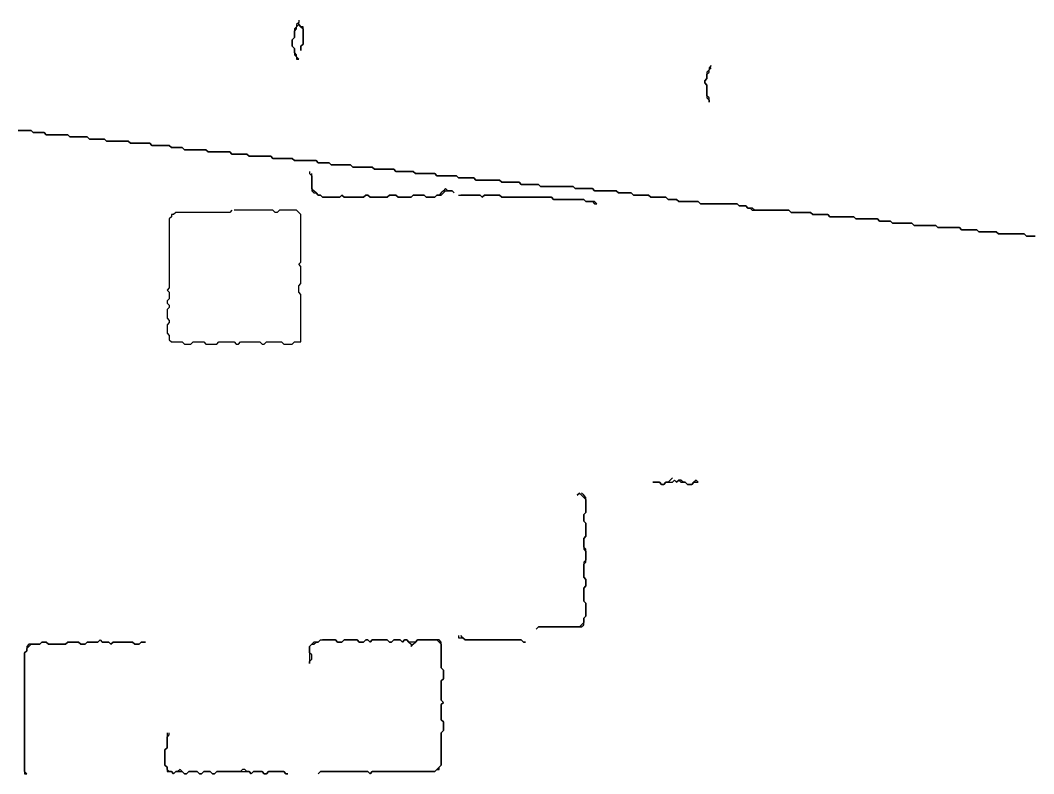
# Model space of a CAD drawing. Header units: metres. Extents: x 0 to 600, y 0 to 400.
# Drawn here: x 297.6 to 367.5, y 162.4 to 214.3 of the extents above; entities that cross this region are included whole.
import ezdxf

# ---------------------------------------------------------------- set-up
doc = ezdxf.new("R2010")
doc.units = ezdxf.units.M

msp = doc.modelspace()

# ---------------------------------------------------------------- linework, layer by layer
for points in [[(316.815, 214.286), (316.815, 214.137), (316.667, 213.988), (316.667, 213.839), (316.518, 213.69), (316.518, 213.542), (316.518, 213.393), (316.518, 213.244), (316.518, 213.095), (316.369, 212.946), (316.369, 212.798), (316.369, 212.649), (316.369, 212.5), (316.518, 212.351), (316.518, 212.202), (316.518, 212.054), (316.518, 211.905), (316.667, 211.756), (316.667, 211.607), (316.815, 211.607), (316.667, 211.756), (316.667, 211.905), (316.518, 212.054), (316.518, 212.202), (316.518, 212.351), (316.369, 212.5), (316.369, 212.649), (316.369, 212.798), (316.369, 212.946), (316.518, 213.095), (316.518, 213.244), (316.518, 213.393), (316.518, 213.542), (316.667, 213.69), (316.667, 213.839), (316.815, 213.988), (316.964, 213.839), (317.113, 213.69), (317.113, 213.542), (317.113, 213.393), (317.113, 213.244), (317.113, 213.095), (317.113, 212.946), (317.113, 212.798), (317.113, 212.649), (316.964, 212.5), (316.964, 212.351), (316.964, 212.202), (316.964, 212.351), (316.964, 212.5), (317.113, 212.649), (317.113, 212.798), (317.113, 212.946), (317.113, 213.095), (317.113, 213.244), (317.113, 213.393), (317.113, 213.542), (317.113, 213.69), (317.113, 213.839), (316.964, 213.839), (316.815, 213.988), (316.815, 214.137)], [(345.238, 211.161), (345.089, 211.012), (345.089, 210.863), (344.94, 210.714), (344.94, 210.565), (344.94, 210.417), (344.94, 210.268), (344.792, 210.119), (344.792, 209.97), (344.94, 209.821), (344.94, 209.673), (344.94, 209.524), (344.94, 209.375), (344.94, 209.226), (344.94, 209.077), (344.94, 208.929), (345.089, 208.78), (345.089, 208.631), (345.089, 208.78), (345.089, 208.929), (344.94, 209.077), (344.94, 209.226), (344.94, 209.375), (344.94, 209.524), (344.94, 209.673), (344.94, 209.821), (344.792, 209.97), (344.792, 210.119), (344.94, 210.268), (344.94, 210.417), (344.94, 210.565), (345.089, 210.714), (345.089, 210.863), (345.238, 211.012)], [(297.47, 206.696), (297.619, 206.696), (297.768, 206.696), (297.917, 206.696), (298.065, 206.696), (298.214, 206.696), (298.363, 206.696), (298.512, 206.548), (298.661, 206.548), (298.81, 206.548), (298.958, 206.548), (299.107, 206.548), (299.256, 206.548), (299.405, 206.399), (299.554, 206.399), (299.702, 206.399), (299.851, 206.399), (300, 206.399), (300.149, 206.399), (300.298, 206.399), (300.446, 206.399), (300.595, 206.399), (300.744, 206.399), (300.893, 206.399), (301.042, 206.25), (301.19, 206.25), (301.339, 206.25), (301.488, 206.25), (301.637, 206.25), (301.786, 206.25), (301.935, 206.25), (302.083, 206.25), (302.232, 206.25), (302.381, 206.101), (302.53, 206.101), (302.679, 206.101), (302.827, 206.101), (302.976, 206.101), (303.125, 206.101), (303.274, 206.101), (303.423, 206.101), (303.571, 205.952), (303.72, 205.952), (303.869, 205.952), (304.018, 205.952), (304.167, 205.952), (304.315, 205.952), (304.464, 205.952), (304.613, 205.952), (304.762, 205.952), (304.911, 205.952), (305.06, 205.952), (305.208, 205.804), (305.357, 205.804), (305.506, 205.804), (305.655, 205.804), (305.804, 205.804), (305.952, 205.804), (306.101, 205.804), (306.25, 205.804), (306.399, 205.804), (306.548, 205.804), (306.696, 205.655), (306.845, 205.655), (306.994, 205.655), (307.143, 205.655), (307.292, 205.655), (307.44, 205.655), (307.589, 205.655), (307.738, 205.655), (307.887, 205.655), (308.036, 205.506), (308.185, 205.506), (308.333, 205.506), (308.482, 205.506), (308.631, 205.506), (308.78, 205.506), (308.929, 205.357), (309.077, 205.357), (309.226, 205.357), (309.375, 205.357), (309.524, 205.357), (309.673, 205.357), (309.821, 205.357), (309.97, 205.357), (310.119, 205.357), (310.268, 205.357), (310.417, 205.357), (310.565, 205.208), (310.714, 205.208), (310.863, 205.208), (311.012, 205.208), (311.161, 205.208), (311.31, 205.208), (311.458, 205.208), (311.607, 205.208), (311.756, 205.208), (311.905, 205.208), (312.054, 205.208), (312.202, 205.06), (312.351, 205.06), (312.5, 205.06), (312.649, 205.06), (312.798, 205.06), (312.946, 205.06), (313.095, 205.06), (313.244, 205.06), (313.393, 204.911), (313.542, 204.911), (313.69, 204.911), (313.839, 204.911), (313.988, 204.911), (314.137, 204.911), (314.286, 204.911), (314.435, 204.911), (314.583, 204.911), (314.732, 204.911), (314.881, 204.911), (315.03, 204.762), (315.179, 204.762), (315.327, 204.762), (315.476, 204.762), (315.625, 204.762), (315.774, 204.762), (315.923, 204.762), (316.071, 204.762), (316.22, 204.762), (316.369, 204.762), (316.518, 204.613), (316.667, 204.613), (316.815, 204.613), (316.964, 204.613), (317.113, 204.613), (317.262, 204.613), (317.411, 204.613), (317.56, 204.613), (317.708, 204.613), (317.857, 204.613), (318.006, 204.613), (318.155, 204.464), (318.304, 204.464), (318.452, 204.464), (318.601, 204.464), (318.75, 204.464), (318.899, 204.464), (319.048, 204.315), (319.196, 204.315), (319.345, 204.315), (319.494, 204.315), (319.643, 204.315), (319.792, 204.315), (319.94, 204.315), (320.089, 204.315), (320.238, 204.315), (320.387, 204.315), (320.536, 204.167), (320.685, 204.167), (320.833, 204.167), (320.982, 204.167), (321.131, 204.167), (321.28, 204.167), (321.429, 204.167), (321.577, 204.167), (321.726, 204.167), (321.875, 204.167), (322.024, 204.018), (322.173, 204.018), (322.321, 204.018), (322.47, 204.018), (322.619, 204.018), (322.768, 204.018), (322.917, 204.018), (323.065, 204.018), (323.214, 204.018), (323.363, 204.018), (323.512, 203.869), (323.661, 203.869), (323.81, 203.869), (323.958, 203.869), (324.107, 203.869), (324.256, 203.869), (324.405, 203.869), (324.554, 203.869), (324.702, 203.869), (324.851, 203.72), (325, 203.72), (325.149, 203.72), (325.298, 203.72), (325.446, 203.72), (325.595, 203.72), (325.744, 203.72), (325.893, 203.72), (326.042, 203.72), (326.19, 203.72), (326.339, 203.571), (326.488, 203.571), (326.637, 203.571), (326.786, 203.571), (326.935, 203.571), (327.083, 203.571), (327.232, 203.571), (327.381, 203.571), (327.53, 203.571), (327.679, 203.571), (327.827, 203.423), (327.976, 203.423), (328.125, 203.423), (328.274, 203.423), (328.423, 203.423), (328.571, 203.423), (328.72, 203.423), (328.869, 203.423), (329.018, 203.274), (329.167, 203.274), (329.315, 203.274), (329.464, 203.274), (329.613, 203.274), (329.762, 203.274), (329.911, 203.274), (330.06, 203.274), (330.208, 203.274), (330.357, 203.274), (330.506, 203.274), (330.655, 203.274), (330.804, 203.125), (330.952, 203.125), (331.101, 203.125), (331.25, 203.125), (331.399, 203.125), (331.548, 203.125), (331.696, 203.125), (331.845, 203.125), (331.994, 203.125), (332.143, 202.976), (332.292, 202.976), (332.44, 202.976), (332.589, 202.976), (332.738, 202.976), (332.887, 202.976), (333.036, 202.976), (333.185, 202.976), (333.333, 202.976), (333.482, 202.827), (333.631, 202.827), (333.78, 202.827), (333.929, 202.827), (334.077, 202.827), (334.226, 202.827), (334.375, 202.827), (334.524, 202.827), (334.673, 202.827), (334.821, 202.827), (334.97, 202.827), (335.119, 202.827), (335.268, 202.827), (335.417, 202.827), (335.565, 202.827), (335.714, 202.827), (335.863, 202.679), (336.012, 202.679), (336.161, 202.679), (336.31, 202.679), (336.458, 202.679), (336.607, 202.679), (336.756, 202.679), (336.905, 202.679), (337.054, 202.679), (337.202, 202.53), (337.351, 202.53), (337.5, 202.53), (337.649, 202.53), (337.798, 202.53), (337.946, 202.53), (338.095, 202.53), (338.244, 202.53), (338.393, 202.53), (338.542, 202.53), (338.69, 202.53), (338.839, 202.381), (338.988, 202.381), (339.137, 202.381), (339.286, 202.381), (339.435, 202.381), (339.583, 202.381), (339.732, 202.381), (339.881, 202.232), (340.03, 202.232), (340.179, 202.232), (340.327, 202.232), (340.476, 202.232), (340.625, 202.232), (340.774, 202.232), (340.923, 202.232), (341.071, 202.083), (341.22, 202.083), (341.369, 202.083), (341.518, 202.083), (341.667, 202.083), (341.815, 202.083), (341.964, 202.083), (342.113, 202.083), (342.262, 201.935), (342.411, 201.935), (342.56, 201.935), (342.708, 201.935), (342.857, 201.935), (343.006, 201.786), (343.155, 201.786), (343.304, 201.786), (343.452, 201.786), (343.601, 201.786), (343.75, 201.786), (343.899, 201.786), (344.048, 201.786), (344.196, 201.786), (344.345, 201.786), (344.494, 201.637), (344.643, 201.637), (344.792, 201.637), (344.94, 201.637), (345.089, 201.637), (345.238, 201.637), (345.387, 201.637), (345.536, 201.637), (345.685, 201.637), (345.833, 201.637), (345.982, 201.637), (346.131, 201.637), (346.28, 201.637), (346.429, 201.637), (346.577, 201.637), (346.726, 201.637), (346.875, 201.637), (347.024, 201.637), (347.173, 201.488), (347.321, 201.488), (347.47, 201.488), (347.619, 201.488), (347.768, 201.339), (347.917, 201.339), (348.065, 201.19), (348.214, 201.19), (348.363, 201.19), (348.512, 201.19), (348.661, 201.19), (348.81, 201.19), (348.958, 201.19), (349.107, 201.19), (349.256, 201.19), (349.405, 201.19), (349.554, 201.19), (349.702, 201.19), (349.851, 201.19), (350, 201.19), (350.149, 201.19), (350.298, 201.19), (350.446, 201.19), (350.595, 201.19), (350.744, 201.042), (350.893, 201.042), (351.042, 201.042), (351.19, 201.042), (351.339, 201.042), (351.488, 201.042), (351.637, 201.042), (351.786, 201.042), (351.935, 201.042), (352.083, 201.042), (352.232, 200.893), (352.381, 200.893), (352.53, 200.893), (352.679, 200.893), (352.827, 200.893), (352.976, 200.893), (353.125, 200.893), (353.274, 200.893), (353.423, 200.744), (353.571, 200.744), (353.72, 200.744), (353.869, 200.744), (354.018, 200.744), (354.167, 200.744), (354.315, 200.744), (354.464, 200.744), (354.613, 200.744), (354.762, 200.744), (354.911, 200.744), (355.06, 200.744), (355.208, 200.595), (355.357, 200.595), (355.506, 200.595), (355.655, 200.595), (355.804, 200.595), (355.952, 200.595), (356.101, 200.595), (356.25, 200.595), (356.399, 200.595), (356.548, 200.595), (356.696, 200.595), (356.845, 200.446), (356.994, 200.446), (357.143, 200.446), (357.292, 200.446), (357.44, 200.446), (357.589, 200.446), (357.738, 200.298), (357.887, 200.298), (358.036, 200.298), (358.185, 200.298), (358.333, 200.298), (358.482, 200.298), (358.631, 200.298), (358.78, 200.298), (358.929, 200.298), (359.077, 200.298), (359.226, 200.149), (359.375, 200.149), (359.524, 200.149), (359.673, 200.149), (359.821, 200.149), (359.97, 200.149), (360.119, 200.149), (360.268, 200.149), (360.417, 200.149), (360.565, 200.149), (360.714, 200.149), (360.863, 200), (361.012, 200), (361.161, 200), (361.31, 200), (361.458, 200), (361.607, 200), (361.756, 200), (361.905, 200), (362.054, 200), (362.202, 200), (362.351, 200), (362.5, 199.851), (362.649, 199.851), (362.798, 199.851), (362.946, 199.851), (363.095, 199.851), (363.244, 199.851), (363.393, 199.851), (363.542, 199.851), (363.69, 199.702), (363.839, 199.702), (363.988, 199.702), (364.137, 199.702), (364.286, 199.702), (364.435, 199.702), (364.583, 199.702), (364.732, 199.702), (364.881, 199.702), (365.03, 199.554), (365.179, 199.554), (365.327, 199.554), (365.476, 199.554), (365.625, 199.554), (365.774, 199.554), (365.923, 199.554), (366.071, 199.554), (366.22, 199.554), (366.369, 199.554), (366.518, 199.554), (366.667, 199.554), (366.815, 199.554), (366.964, 199.405), (367.113, 199.405), (367.262, 199.405), (367.411, 199.405), (367.56, 199.405)], [(367.56, 199.405), (367.411, 199.405), (367.262, 199.405), (367.113, 199.405), (366.964, 199.405), (366.815, 199.554), (366.667, 199.554), (366.518, 199.554), (366.369, 199.554), (366.22, 199.554), (366.071, 199.554), (365.923, 199.554), (365.774, 199.554), (365.625, 199.554), (365.476, 199.554), (365.327, 199.554), (365.179, 199.554), (365.03, 199.554), (364.881, 199.702), (364.732, 199.702), (364.583, 199.702), (364.435, 199.702), (364.286, 199.702), (364.137, 199.702), (363.988, 199.702), (363.839, 199.702), (363.69, 199.702), (363.542, 199.851), (363.393, 199.851), (363.244, 199.851), (363.095, 199.851), (362.946, 199.851), (362.798, 199.851), (362.649, 199.851), (362.5, 199.851), (362.351, 200), (362.202, 200), (362.054, 200), (361.905, 200), (361.756, 200), (361.607, 200), (361.458, 200), (361.31, 200), (361.161, 200), (361.012, 200), (360.863, 200), (360.714, 200.149), (360.565, 200.149), (360.417, 200.149), (360.268, 200.149), (360.119, 200.149), (359.97, 200.149), (359.821, 200.149), (359.673, 200.149), (359.524, 200.149), (359.375, 200.149), (359.226, 200.149), (359.077, 200.298), (358.929, 200.298), (358.78, 200.298), (358.631, 200.298), (358.482, 200.298), (358.333, 200.298), (358.185, 200.298), (358.036, 200.298), (357.887, 200.298), (357.738, 200.298), (357.589, 200.446), (357.44, 200.446), (357.292, 200.446), (357.143, 200.446), (356.994, 200.446), (356.845, 200.446), (356.696, 200.595), (356.548, 200.595), (356.399, 200.595), (356.25, 200.595), (356.101, 200.595), (355.952, 200.595), (355.804, 200.595), (355.655, 200.595), (355.506, 200.595), (355.357, 200.595), (355.208, 200.595), (355.06, 200.744), (354.911, 200.744), (354.762, 200.744), (354.613, 200.744), (354.464, 200.744), (354.315, 200.744), (354.167, 200.744), (354.018, 200.744), (353.869, 200.744), (353.72, 200.744), (353.571, 200.744), (353.423, 200.744), (353.274, 200.893), (353.125, 200.893), (352.976, 200.893), (352.827, 200.893), (352.679, 200.893), (352.53, 200.893), (352.381, 200.893), (352.232, 200.893), (352.083, 201.042), (351.935, 201.042), (351.786, 201.042), (351.637, 201.042), (351.488, 201.042), (351.339, 201.042), (351.19, 201.042), (351.042, 201.042), (350.893, 201.042), (350.744, 201.042), (350.595, 201.19), (350.446, 201.19), (350.298, 201.19), (350.149, 201.19), (350, 201.19), (349.851, 201.19), (349.702, 201.19), (349.554, 201.19), (349.405, 201.19), (349.256, 201.19), (349.107, 201.19), (348.958, 201.19), (348.81, 201.19), (348.661, 201.19), (348.512, 201.19), (348.363, 201.19), (348.214, 201.19), (348.065, 201.339), (347.917, 201.339), (347.768, 201.339), (347.619, 201.488), (347.47, 201.488), (347.321, 201.488), (347.173, 201.488), (347.024, 201.637), (346.875, 201.637), (346.726, 201.637), (346.577, 201.637), (346.429, 201.637), (346.28, 201.637), (346.131, 201.637), (345.982, 201.637), (345.833, 201.637), (345.685, 201.637), (345.536, 201.637), (345.387, 201.637), (345.238, 201.637), (345.089, 201.637), (344.94, 201.637), (344.792, 201.637), (344.643, 201.637), (344.494, 201.637), (344.345, 201.786), (344.196, 201.786), (344.048, 201.786), (343.899, 201.786), (343.75, 201.786), (343.601, 201.786), (343.452, 201.786), (343.304, 201.786), (343.155, 201.786), (343.006, 201.786), (342.857, 201.935), (342.708, 201.935), (342.56, 201.935), (342.411, 201.935), (342.262, 201.935), (342.113, 202.083), (341.964, 202.083), (341.815, 202.083), (341.667, 202.083), (341.518, 202.083), (341.369, 202.083), (341.22, 202.083), (341.071, 202.083), (340.923, 202.232), (340.774, 202.232), (340.625, 202.232), (340.476, 202.232), (340.327, 202.232), (340.179, 202.232), (340.03, 202.232), (339.881, 202.232), (339.732, 202.381), (339.583, 202.381), (339.435, 202.381), (339.286, 202.381), (339.137, 202.381), (338.988, 202.381), (338.839, 202.381), (338.69, 202.53), (338.542, 202.53), (338.393, 202.53), (338.244, 202.53), (338.095, 202.53), (337.946, 202.53), (337.798, 202.53), (337.649, 202.53), (337.5, 202.53), (337.351, 202.53), (337.202, 202.53), (337.054, 202.679), (336.905, 202.679), (336.756, 202.679), (336.607, 202.679), (336.458, 202.679), (336.31, 202.679), (336.161, 202.679), (336.012, 202.679), (335.863, 202.679), (335.714, 202.827), (335.565, 202.827), (335.417, 202.827), (335.268, 202.827), (335.119, 202.827), (334.97, 202.827), (334.821, 202.827), (334.673, 202.827), (334.524, 202.827), (334.375, 202.827), (334.226, 202.827), (334.077, 202.827), (333.929, 202.827), (333.78, 202.827), (333.631, 202.827), (333.482, 202.827), (333.333, 202.976), (333.185, 202.976), (333.036, 202.976), (332.887, 202.976), (332.738, 202.976), (332.589, 202.976), (332.44, 202.976), (332.292, 202.976), (332.143, 202.976), (331.994, 203.125), (331.845, 203.125), (331.696, 203.125), (331.548, 203.125), (331.399, 203.125), (331.25, 203.125), (331.101, 203.125), (330.952, 203.125), (330.804, 203.125), (330.655, 203.274), (330.506, 203.274), (330.357, 203.274), (330.208, 203.274), (330.06, 203.274), (329.911, 203.274), (329.762, 203.274), (329.613, 203.274), (329.464, 203.274), (329.315, 203.274), (329.167, 203.274), (329.018, 203.274), (328.869, 203.423), (328.72, 203.423), (328.571, 203.423), (328.423, 203.423), (328.274, 203.423), (328.125, 203.423), (327.976, 203.423), (327.827, 203.423), (327.679, 203.571), (327.53, 203.571), (327.381, 203.571), (327.232, 203.571), (327.083, 203.571), (326.935, 203.571), (326.786, 203.571), (326.637, 203.571), (326.488, 203.571), (326.339, 203.571), (326.19, 203.72), (326.042, 203.72), (325.893, 203.72), (325.744, 203.72), (325.595, 203.72), (325.446, 203.72), (325.298, 203.72), (325.149, 203.72), (325, 203.72), (324.851, 203.72), (324.702, 203.869), (324.554, 203.869), (324.405, 203.869), (324.256, 203.869), (324.107, 203.869), (323.958, 203.869), (323.81, 203.869), (323.661, 203.869), (323.512, 203.869), (323.363, 204.018), (323.214, 204.018), (323.065, 204.018), (322.917, 204.018), (322.768, 204.018), (322.619, 204.018), (322.47, 204.018), (322.321, 204.018), (322.173, 204.018), (322.024, 204.018), (321.875, 204.167), (321.726, 204.167), (321.577, 204.167), (321.429, 204.167), (321.28, 204.167), (321.131, 204.167), (320.982, 204.167), (320.833, 204.167), (320.685, 204.167), (320.536, 204.167), (320.387, 204.315), (320.238, 204.315), (320.089, 204.315), (319.94, 204.315), (319.792, 204.315), (319.643, 204.315), (319.494, 204.315), (319.345, 204.315), (319.196, 204.315), (319.048, 204.315), (318.899, 204.464), (318.75, 204.464), (318.601, 204.464), (318.452, 204.464), (318.304, 204.464), (318.155, 204.464), (318.006, 204.613), (317.857, 204.613), (317.708, 204.613), (317.56, 204.613), (317.411, 204.613), (317.262, 204.613), (317.113, 204.613), (316.964, 204.613), (316.815, 204.613), (316.667, 204.613), (316.518, 204.613), (316.369, 204.762), (316.22, 204.762), (316.071, 204.762), (315.923, 204.762), (315.774, 204.762), (315.625, 204.762), (315.476, 204.762), (315.327, 204.762), (315.179, 204.762), (315.03, 204.762), (314.881, 204.911), (314.732, 204.911), (314.583, 204.911), (314.435, 204.911), (314.286, 204.911), (314.137, 204.911), (313.988, 204.911), (313.839, 204.911), (313.69, 204.911), (313.542, 204.911), (313.393, 204.911), (313.244, 205.06), (313.095, 205.06), (312.946, 205.06), (312.798, 205.06), (312.649, 205.06), (312.5, 205.06), (312.351, 205.06), (312.202, 205.06), (312.054, 205.208), (311.905, 205.208), (311.756, 205.208), (311.607, 205.208), (311.458, 205.208), (311.31, 205.208), (311.161, 205.208), (311.012, 205.208), (310.863, 205.208), (310.714, 205.208), (310.565, 205.208), (310.417, 205.357), (310.268, 205.357), (310.119, 205.357), (309.97, 205.357), (309.821, 205.357), (309.673, 205.357), (309.524, 205.357), (309.375, 205.357), (309.226, 205.357), (309.077, 205.357), (308.929, 205.357), (308.78, 205.506), (308.631, 205.506), (308.482, 205.506), (308.333, 205.506), (308.185, 205.506), (308.036, 205.506), (307.887, 205.655), (307.738, 205.655), (307.589, 205.655), (307.44, 205.655), (307.292, 205.655), (307.143, 205.655), (306.994, 205.655), (306.845, 205.655), (306.696, 205.655), (306.548, 205.804), (306.399, 205.804), (306.25, 205.804), (306.101, 205.804), (305.952, 205.804), (305.804, 205.804), (305.655, 205.804), (305.506, 205.804), (305.357, 205.804), (305.208, 205.804), (305.06, 205.952), (304.911, 205.952), (304.762, 205.952), (304.613, 205.952), (304.464, 205.952), (304.315, 205.952), (304.167, 205.952), (304.018, 205.952), (303.869, 205.952), (303.72, 205.952), (303.571, 205.952), (303.423, 206.101), (303.274, 206.101), (303.125, 206.101), (302.976, 206.101), (302.827, 206.101), (302.679, 206.101), (302.53, 206.101), (302.381, 206.101), (302.232, 206.25), (302.083, 206.25), (301.935, 206.25), (301.786, 206.25), (301.637, 206.25), (301.488, 206.25), (301.339, 206.25), (301.19, 206.25), (301.042, 206.25), (300.893, 206.399), (300.744, 206.399), (300.595, 206.399), (300.446, 206.399), (300.298, 206.399), (300.149, 206.399), (300, 206.399), (299.851, 206.399), (299.702, 206.399), (299.554, 206.399), (299.405, 206.399), (299.256, 206.548), (299.107, 206.548), (298.958, 206.548), (298.81, 206.548), (298.661, 206.548), (298.512, 206.548), (298.363, 206.696), (298.214, 206.696), (298.065, 206.696), (297.917, 206.696), (297.768, 206.696), (297.619, 206.696), (297.47, 206.696)], [(317.56, 203.869), (317.56, 203.72), (317.708, 203.571), (317.708, 203.423), (317.708, 203.274), (317.708, 203.125), (317.708, 202.976), (317.708, 202.827), (317.708, 202.679), (317.708, 202.53), (317.857, 202.381), (318.006, 202.381), (318.155, 202.232), (318.304, 202.232), (318.452, 202.083), (318.601, 202.083), (318.75, 202.083), (318.899, 202.083), (319.048, 202.083), (319.196, 202.083), (319.345, 202.083), (319.494, 202.083), (319.643, 202.083), (319.792, 202.232), (319.94, 202.083), (320.089, 202.083), (320.238, 202.083), (320.387, 202.083), (320.536, 202.083), (320.685, 202.083), (320.833, 202.083), (320.982, 202.083), (321.131, 202.083), (321.28, 202.083), (321.429, 202.232), (321.577, 202.232), (321.726, 202.083), (321.875, 202.083), (322.024, 202.083), (322.173, 202.083), (322.321, 202.083), (322.47, 202.083), (322.619, 202.083), (322.768, 202.083), (322.917, 202.083), (323.065, 202.232), (323.214, 202.232), (323.363, 202.232), (323.512, 202.232), (323.661, 202.083), (323.81, 202.083), (323.958, 202.083), (324.107, 202.083), (324.256, 202.083), (324.405, 202.083), (324.554, 202.083), (324.702, 202.232), (324.851, 202.232), (325, 202.232), (325.149, 202.232), (325.298, 202.232), (325.446, 202.232), (325.595, 202.083), (325.744, 202.083), (325.893, 202.083), (326.042, 202.083), (326.19, 202.083), (326.339, 202.232), (326.488, 202.232), (326.637, 202.232), (326.786, 202.381), (326.935, 202.53), (327.083, 202.53), (327.232, 202.53), (327.381, 202.53), (327.53, 202.381), (327.381, 202.53), (327.232, 202.53), (327.083, 202.53), (326.935, 202.679), (326.786, 202.53), (326.637, 202.381), (326.488, 202.232), (326.339, 202.232), (326.19, 202.083), (326.042, 202.083), (325.893, 202.083), (325.744, 202.083), (325.595, 202.083), (325.446, 202.232), (325.298, 202.232), (325.149, 202.232), (325, 202.232), (324.851, 202.232), (324.702, 202.232), (324.554, 202.083), (324.405, 202.083), (324.256, 202.083), (324.107, 202.083), (323.958, 202.083), (323.81, 202.083), (323.661, 202.083), (323.512, 202.232), (323.363, 202.232), (323.214, 202.232), (323.065, 202.232), (322.917, 202.083), (322.768, 202.083), (322.619, 202.083), (322.47, 202.083), (322.321, 202.083), (322.173, 202.083), (322.024, 202.083), (321.875, 202.083), (321.726, 202.083), (321.577, 202.232), (321.429, 202.232), (321.28, 202.083), (321.131, 202.083), (320.982, 202.083), (320.833, 202.083), (320.685, 202.083), (320.536, 202.083), (320.387, 202.083), (320.238, 202.083), (320.089, 202.083), (319.94, 202.083), (319.792, 202.232), (319.643, 202.083), (319.494, 202.083), (319.345, 202.083), (319.196, 202.083), (319.048, 202.083), (318.899, 202.083), (318.75, 202.083), (318.601, 202.083), (318.452, 202.083), (318.304, 202.232), (318.155, 202.232), (318.006, 202.381), (317.857, 202.53), (317.708, 202.679), (317.708, 202.827), (317.708, 202.976), (317.708, 203.125), (317.708, 203.274), (317.708, 203.423), (317.708, 203.571), (317.708, 203.72)], [(327.827, 202.232), (327.976, 202.232), (328.125, 202.232), (328.274, 202.232), (328.423, 202.232), (328.571, 202.232), (328.72, 202.232), (328.869, 202.232), (329.018, 202.232), (329.167, 202.232), (329.315, 202.232), (329.464, 202.083), (329.613, 202.232), (329.762, 202.232), (329.911, 202.232), (330.06, 202.232), (330.208, 202.232), (330.357, 202.232), (330.506, 202.232), (330.655, 202.232), (330.804, 202.083), (330.952, 202.083), (331.101, 202.083), (331.25, 202.083), (331.399, 202.083), (331.548, 202.083), (331.696, 202.083), (331.845, 202.083), (331.994, 202.083), (332.143, 202.083), (332.292, 202.083), (332.44, 202.083), (332.589, 202.083), (332.738, 202.083), (332.887, 202.083), (333.036, 202.083), (333.185, 202.083), (333.333, 202.083), (333.482, 202.083), (333.631, 202.083), (333.78, 202.083), (333.929, 202.083), (334.077, 202.083), (334.226, 202.083), (334.375, 201.935), (334.524, 201.935), (334.673, 201.935), (334.821, 201.935), (334.97, 201.935), (335.119, 201.935), (335.268, 201.935), (335.417, 201.935), (335.565, 201.935), (335.714, 201.935), (335.863, 201.935), (336.012, 201.935), (336.161, 201.935), (336.31, 201.935), (336.458, 201.935), (336.607, 201.786), (336.756, 201.786), (336.905, 201.786), (337.054, 201.786), (337.202, 201.637), (337.351, 201.637), (337.202, 201.786), (337.054, 201.786), (336.905, 201.786), (336.756, 201.786), (336.607, 201.786), (336.458, 201.935), (336.31, 201.935), (336.161, 201.935), (336.012, 201.935), (335.863, 201.935), (335.714, 201.935), (335.565, 201.935), (335.417, 201.935), (335.268, 201.935), (335.119, 201.935), (334.97, 201.935), (334.821, 201.935), (334.673, 201.935), (334.524, 201.935), (334.375, 201.935), (334.226, 202.083), (334.077, 202.083), (333.929, 202.083), (333.78, 202.083), (333.631, 202.083), (333.482, 202.083), (333.333, 202.083), (333.185, 202.083), (333.036, 202.083), (332.887, 202.083), (332.738, 202.083), (332.589, 202.083), (332.44, 202.083), (332.292, 202.083), (332.143, 202.083), (331.994, 202.083), (331.845, 202.083), (331.696, 202.083), (331.548, 202.083), (331.399, 202.083), (331.25, 202.083), (331.101, 202.083), (330.952, 202.083), (330.804, 202.083), (330.655, 202.232), (330.506, 202.232), (330.357, 202.232), (330.208, 202.232), (330.06, 202.232), (329.911, 202.232), (329.762, 202.232), (329.613, 202.232), (329.464, 202.083), (329.315, 202.232), (329.167, 202.232), (329.018, 202.232), (328.869, 202.232), (328.72, 202.232), (328.571, 202.232), (328.423, 202.232), (328.274, 202.232), (328.125, 202.232), (327.976, 202.232)], [(312.202, 201.19), (312.054, 201.042), (311.905, 201.042), (311.756, 201.042), (311.607, 201.042), (311.458, 201.042), (311.31, 201.042), (311.161, 201.042), (311.012, 201.042), (310.863, 201.042), (310.714, 201.042), (310.565, 201.042), (310.417, 201.042), (310.268, 201.042), (310.119, 201.042), (309.97, 201.042), (309.821, 201.042), (309.673, 201.042), (309.524, 201.042), (309.375, 201.042), (309.226, 201.042), (309.077, 201.042), (308.929, 201.042), (308.78, 201.042), (308.631, 201.042), (308.482, 201.042), (308.333, 201.042), (308.185, 200.893), (308.036, 200.893), (308.036, 200.744), (307.887, 200.595), (307.887, 200.446), (307.887, 200.298), (307.887, 200.149), (307.887, 200), (307.887, 199.851), (307.887, 199.702), (307.887, 199.554), (307.887, 199.405), (307.887, 199.256), (307.887, 199.107), (307.887, 198.958), (307.887, 198.81), (307.887, 198.661), (307.887, 198.512), (307.887, 198.363), (307.887, 198.214), (307.887, 198.065), (307.887, 197.917), (307.887, 197.768), (307.887, 197.619), (307.887, 197.47), (307.887, 197.321), (307.887, 197.173), (307.887, 197.024), (307.887, 196.875), (307.887, 196.726), (307.887, 196.577), (307.887, 196.429), (307.887, 196.28), (307.887, 196.131), (307.887, 195.982), (307.887, 195.833), (307.738, 195.685), (307.887, 195.536), (307.887, 195.387), (307.887, 195.238), (307.887, 195.089), (307.738, 194.94), (307.738, 194.792), (307.887, 194.643), (307.887, 194.494), (307.738, 194.345), (307.738, 194.196), (307.738, 194.048), (307.738, 193.899), (307.738, 193.75), (307.887, 193.601), (307.887, 193.452), (307.738, 193.304), (307.738, 193.155), (307.738, 193.006), (307.738, 192.857), (307.738, 192.708), (307.887, 192.56), (307.887, 192.411), (307.887, 192.262), (308.036, 192.113), (308.185, 192.113), (308.333, 192.113), (308.482, 192.113), (308.631, 192.113), (308.78, 192.113), (308.929, 191.964), (309.077, 191.964), (309.226, 191.964), (309.375, 191.964), (309.524, 192.113), (309.673, 192.113), (309.821, 192.113), (309.97, 192.113), (310.119, 192.113), (310.268, 192.113), (310.417, 191.964), (310.565, 191.964), (310.714, 191.964), (310.863, 191.964), (311.012, 191.964), (311.161, 191.964), (311.31, 192.113), (311.458, 192.113), (311.607, 192.113), (311.756, 192.113), (311.905, 192.113), (312.054, 192.113), (312.202, 192.113), (312.351, 192.113), (312.5, 191.964), (312.649, 191.964), (312.798, 192.113), (312.946, 192.113), (313.095, 192.113), (313.244, 192.113), (313.393, 192.113), (313.542, 192.113), (313.69, 192.113), (313.839, 192.113), (313.988, 192.113), (314.137, 192.113), (314.286, 191.964), (314.435, 191.964), (314.583, 192.113), (314.732, 192.113), (314.881, 192.113), (315.03, 192.113), (315.179, 192.113), (315.327, 192.113), (315.476, 192.113), (315.625, 192.113), (315.774, 191.964), (315.923, 191.964), (316.071, 191.964), (316.22, 191.964), (316.369, 191.964), (316.518, 192.113), (316.667, 192.113), (316.815, 192.113), (316.964, 192.113), (316.964, 192.262), (316.964, 192.411), (316.964, 192.56), (316.964, 192.708), (316.964, 192.857), (316.964, 193.006), (316.964, 193.155), (316.964, 193.304), (316.964, 193.452), (316.964, 193.601), (316.964, 193.75), (316.964, 193.899), (316.964, 194.048), (316.964, 194.196), (316.964, 194.345), (316.964, 194.494), (316.964, 194.643), (316.964, 194.792), (316.964, 194.94), (316.964, 195.089), (316.964, 195.238), (316.964, 195.387), (316.815, 195.536), (316.815, 195.685), (316.815, 195.833), (316.815, 195.982), (316.964, 196.131), (316.964, 196.28), (316.964, 196.429), (316.964, 196.577), (316.964, 196.726), (316.964, 196.875), (316.964, 197.024), (316.964, 197.173), (316.964, 197.321), (316.815, 197.47), (316.964, 197.619), (316.964, 197.768), (316.964, 197.917), (316.964, 198.065), (316.964, 198.214), (316.964, 198.363), (316.964, 198.512), (316.964, 198.661), (316.964, 198.81), (316.964, 198.958), (316.964, 199.107), (316.964, 199.256), (316.964, 199.405), (316.964, 199.554), (316.964, 199.702), (316.964, 199.851), (316.964, 200), (316.964, 200.149), (316.964, 200.298), (316.964, 200.446), (316.964, 200.595), (316.964, 200.744), (316.964, 200.893), (316.815, 201.042), (316.667, 201.19), (316.518, 201.19), (316.369, 201.19), (316.22, 201.19), (316.071, 201.19), (315.923, 201.19), (315.774, 201.19), (315.625, 201.19), (315.476, 201.19), (315.327, 201.042), (315.179, 201.042), (315.03, 201.19), (314.881, 201.19), (314.732, 201.19), (314.583, 201.19), (314.435, 201.19), (314.286, 201.19), (314.137, 201.19), (313.988, 201.19), (313.839, 201.19), (313.69, 201.19), (313.542, 201.19), (313.393, 201.19), (313.244, 201.19), (313.095, 201.19), (312.946, 201.19), (312.798, 201.19), (312.649, 201.19), (312.5, 201.19), (312.351, 201.19)], [(342.56, 182.738), (342.411, 182.589), (342.262, 182.44), (342.113, 182.44), (341.964, 182.292), (341.815, 182.292), (341.667, 182.44), (341.518, 182.44), (341.369, 182.44), (341.22, 182.44), (341.369, 182.44), (341.518, 182.44), (341.667, 182.44), (341.815, 182.292), (341.964, 182.292), (342.113, 182.44), (342.262, 182.44), (342.411, 182.44), (342.56, 182.44), (342.708, 182.589), (342.857, 182.44), (343.006, 182.589), (343.155, 182.44), (343.304, 182.44), (343.452, 182.44), (343.601, 182.292), (343.75, 182.292), (343.899, 182.292), (344.048, 182.44), (344.196, 182.44), (344.345, 182.44), (344.196, 182.589), (344.048, 182.44), (343.899, 182.292), (343.75, 182.292), (343.601, 182.292), (343.452, 182.44), (343.304, 182.44), (343.155, 182.589), (343.006, 182.589), (342.857, 182.44), (342.708, 182.589)], [(336.161, 181.696), (336.012, 181.548), (336.161, 181.696), (336.31, 181.548), (336.458, 181.399), (336.607, 181.25), (336.607, 181.101), (336.607, 180.952), (336.607, 180.804), (336.607, 180.655), (336.607, 180.506), (336.607, 180.357), (336.458, 180.208), (336.458, 180.06), (336.458, 179.911), (336.458, 179.762), (336.607, 179.613), (336.607, 179.464), (336.607, 179.315), (336.607, 179.167), (336.607, 179.018), (336.607, 178.869), (336.607, 178.72), (336.458, 178.571), (336.458, 178.423), (336.458, 178.274), (336.458, 178.125), (336.458, 177.976), (336.458, 177.827), (336.607, 177.679), (336.607, 177.53), (336.607, 177.381), (336.607, 177.232), (336.607, 177.083), (336.458, 176.935), (336.458, 176.786), (336.458, 176.637), (336.458, 176.488), (336.458, 176.339), (336.458, 176.19), (336.458, 176.042), (336.458, 175.893), (336.607, 175.744), (336.607, 175.595), (336.607, 175.446), (336.607, 175.298), (336.458, 175.149), (336.458, 175), (336.458, 174.851), (336.458, 174.702), (336.458, 174.554), (336.458, 174.405), (336.458, 174.256), (336.607, 174.107), (336.607, 173.958), (336.607, 173.81), (336.607, 173.661), (336.607, 173.512), (336.607, 173.363), (336.607, 173.214), (336.458, 173.065), (336.458, 172.917), (336.458, 172.768), (336.31, 172.619), (336.161, 172.47), (336.012, 172.47), (335.863, 172.47), (335.714, 172.47), (335.565, 172.47), (335.417, 172.47), (335.268, 172.47), (335.119, 172.47), (334.97, 172.47), (334.821, 172.47), (334.673, 172.47), (334.524, 172.47), (334.375, 172.47), (334.226, 172.47), (334.077, 172.47), (333.929, 172.47), (333.78, 172.47), (333.631, 172.47), (333.482, 172.47), (333.333, 172.47), (333.185, 172.321), (333.333, 172.47), (333.482, 172.47), (333.631, 172.47), (333.78, 172.47), (333.929, 172.47), (334.077, 172.47), (334.226, 172.47), (334.375, 172.47), (334.524, 172.47), (334.673, 172.47), (334.821, 172.47), (334.97, 172.47), (335.119, 172.47), (335.268, 172.47), (335.417, 172.47), (335.565, 172.47), (335.714, 172.47), (335.863, 172.47), (336.012, 172.47), (336.161, 172.47), (336.31, 172.47), (336.458, 172.619), (336.458, 172.768), (336.458, 172.917), (336.458, 173.065), (336.607, 173.214), (336.607, 173.363), (336.607, 173.512), (336.607, 173.661), (336.607, 173.81), (336.607, 173.958), (336.607, 174.107), (336.458, 174.256), (336.458, 174.405), (336.458, 174.554), (336.458, 174.702), (336.458, 174.851), (336.458, 175), (336.458, 175.149), (336.607, 175.298), (336.607, 175.446), (336.607, 175.595), (336.607, 175.744), (336.458, 175.893), (336.458, 176.042), (336.458, 176.19), (336.458, 176.339), (336.458, 176.488), (336.458, 176.637), (336.458, 176.786), (336.607, 176.935), (336.607, 177.083), (336.607, 177.232), (336.607, 177.381), (336.607, 177.53), (336.607, 177.679), (336.607, 177.827), (336.458, 177.976), (336.458, 178.125), (336.458, 178.274), (336.458, 178.423), (336.458, 178.571), (336.607, 178.72), (336.607, 178.869), (336.607, 179.018), (336.607, 179.167), (336.607, 179.315), (336.607, 179.464), (336.607, 179.613), (336.458, 179.762), (336.458, 179.911), (336.458, 180.06), (336.458, 180.208), (336.607, 180.357), (336.607, 180.506), (336.607, 180.655), (336.607, 180.804), (336.607, 180.952), (336.607, 181.101), (336.607, 181.25), (336.607, 181.399), (336.458, 181.548), (336.31, 181.696)], [(327.827, 171.875), (327.827, 171.726), (327.976, 171.726), (328.125, 171.726), (328.274, 171.577), (328.423, 171.577), (328.571, 171.577), (328.72, 171.577), (328.869, 171.577), (329.018, 171.577), (329.167, 171.577), (329.315, 171.577), (329.464, 171.577), (329.613, 171.577), (329.762, 171.577), (329.911, 171.577), (330.06, 171.577), (330.208, 171.577), (330.357, 171.577), (330.506, 171.577), (330.655, 171.577), (330.804, 171.577), (330.952, 171.577), (331.101, 171.577), (331.25, 171.577), (331.399, 171.577), (331.548, 171.577), (331.696, 171.577), (331.845, 171.577), (331.994, 171.577), (332.143, 171.577), (332.292, 171.429), (332.44, 171.429), (332.292, 171.429), (332.143, 171.577), (331.994, 171.577), (331.845, 171.577), (331.696, 171.577), (331.548, 171.577), (331.399, 171.577), (331.25, 171.577), (331.101, 171.577), (330.952, 171.577), (330.804, 171.577), (330.655, 171.577), (330.506, 171.577), (330.357, 171.577), (330.208, 171.577), (330.06, 171.577), (329.911, 171.577), (329.762, 171.577), (329.613, 171.577), (329.464, 171.577), (329.315, 171.577), (329.167, 171.577), (329.018, 171.577), (328.869, 171.577), (328.72, 171.577), (328.571, 171.577), (328.423, 171.577), (328.274, 171.577), (328.125, 171.726), (327.976, 171.875)], [(303.125, 171.577), (302.976, 171.429), (302.827, 171.429), (302.679, 171.429), (302.53, 171.429), (302.381, 171.429), (302.232, 171.429), (302.083, 171.28), (301.935, 171.28), (301.786, 171.28), (301.637, 171.429), (301.488, 171.429), (301.339, 171.429), (301.19, 171.429), (301.042, 171.429), (300.893, 171.429), (300.744, 171.28), (300.595, 171.28), (300.446, 171.28), (300.298, 171.28), (300.149, 171.28), (300, 171.28), (299.851, 171.28), (299.702, 171.28), (299.554, 171.28), (299.405, 171.429), (299.256, 171.429), (299.107, 171.429), (298.958, 171.28), (298.81, 171.28), (298.661, 171.28), (298.512, 171.28), (298.363, 171.28), (298.214, 171.28), (298.065, 171.131), (298.065, 170.982), (298.065, 170.833), (297.917, 170.685), (297.917, 170.536), (297.917, 170.387), (297.917, 170.238), (297.917, 170.089), (297.917, 169.94), (297.917, 169.792), (297.917, 169.643), (297.917, 169.494), (297.917, 169.345), (297.917, 169.196), (297.917, 169.048), (297.917, 168.899), (297.917, 168.75), (297.917, 168.601), (297.917, 168.452), (297.917, 168.304), (297.917, 168.155), (297.917, 168.006), (297.917, 167.857), (297.917, 167.708), (297.917, 167.56), (297.917, 167.411), (297.917, 167.262), (297.917, 167.113), (297.917, 166.964), (297.917, 166.815), (297.917, 166.667), (297.917, 166.518), (297.917, 166.369), (297.917, 166.22), (297.917, 166.071), (297.917, 165.923), (297.917, 165.774), (297.917, 165.625), (297.917, 165.476), (297.917, 165.327), (297.917, 165.179), (297.917, 165.03), (297.917, 164.881), (297.917, 164.732), (297.917, 164.583), (297.917, 164.435), (297.917, 164.286), (297.917, 164.137), (297.917, 163.988), (297.917, 163.839), (297.917, 163.69), (297.917, 163.542), (297.917, 163.393), (297.917, 163.244), (297.917, 163.095), (297.917, 162.946), (297.917, 162.798), (297.917, 162.649), (297.917, 162.5), (297.917, 162.351), (298.065, 162.351), (297.917, 162.5), (297.917, 162.649), (297.917, 162.798), (297.917, 162.946), (297.917, 163.095), (297.917, 163.244), (297.917, 163.393), (297.917, 163.542), (297.917, 163.69), (297.917, 163.839), (297.917, 163.988), (297.917, 164.137), (297.917, 164.286), (297.917, 164.435), (297.917, 164.583), (297.917, 164.732), (297.917, 164.881), (297.917, 165.03), (297.917, 165.179), (297.917, 165.327), (297.917, 165.476), (297.917, 165.625), (297.917, 165.774), (297.917, 165.923), (297.917, 166.071), (297.917, 166.22), (297.917, 166.369), (297.917, 166.518), (297.917, 166.667), (297.917, 166.815), (297.917, 166.964), (297.917, 167.113), (297.917, 167.262), (297.917, 167.411), (297.917, 167.56), (297.917, 167.708), (297.917, 167.857), (297.917, 168.006), (297.917, 168.155), (297.917, 168.304), (297.917, 168.452), (297.917, 168.601), (297.917, 168.75), (297.917, 168.899), (297.917, 169.048), (297.917, 169.196), (297.917, 169.345), (297.917, 169.494), (297.917, 169.643), (297.917, 169.792), (297.917, 169.94), (297.917, 170.089), (297.917, 170.238), (297.917, 170.387), (297.917, 170.536), (297.917, 170.685), (298.065, 170.833), (298.065, 170.982), (298.214, 171.131), (298.363, 171.28), (298.512, 171.28), (298.661, 171.28), (298.81, 171.28), (298.958, 171.28), (299.107, 171.429), (299.256, 171.429), (299.405, 171.429), (299.554, 171.28), (299.702, 171.28), (299.851, 171.28), (300, 171.28), (300.149, 171.28), (300.298, 171.28), (300.446, 171.28), (300.595, 171.28), (300.744, 171.28), (300.893, 171.429), (301.042, 171.429), (301.19, 171.429), (301.339, 171.429), (301.488, 171.429), (301.637, 171.429), (301.786, 171.28), (301.935, 171.28), (302.083, 171.28), (302.232, 171.429), (302.381, 171.429), (302.53, 171.429), (302.679, 171.429), (302.827, 171.429), (302.976, 171.429), (303.125, 171.577), (303.274, 171.429), (303.423, 171.429), (303.571, 171.429), (303.72, 171.429), (303.869, 171.28), (304.018, 171.429), (304.167, 171.429), (304.315, 171.429), (304.464, 171.429), (304.613, 171.429), (304.762, 171.429), (304.911, 171.429), (305.06, 171.429), (305.208, 171.429), (305.357, 171.429), (305.506, 171.28), (305.655, 171.28), (305.804, 171.28), (305.952, 171.429), (306.101, 171.429), (306.25, 171.429), (306.101, 171.429), (305.952, 171.429), (305.804, 171.28), (305.655, 171.28), (305.506, 171.28), (305.357, 171.429), (305.208, 171.429), (305.06, 171.429), (304.911, 171.429), (304.762, 171.429), (304.613, 171.429), (304.464, 171.429), (304.315, 171.429), (304.167, 171.429), (304.018, 171.429), (303.869, 171.28), (303.72, 171.429), (303.571, 171.429), (303.423, 171.429), (303.274, 171.429)], [(318.304, 171.577), (318.155, 171.429), (318.006, 171.429), (317.857, 171.429), (317.708, 171.28), (317.56, 171.131), (317.56, 170.982), (317.56, 170.833), (317.56, 170.685), (317.56, 170.536), (317.56, 170.387), (317.56, 170.238), (317.56, 170.089), (317.56, 169.94), (317.56, 170.089), (317.708, 170.238), (317.708, 170.387), (317.708, 170.536), (317.56, 170.685), (317.56, 170.833), (317.56, 170.982), (317.56, 171.131), (317.708, 171.28), (317.857, 171.28), (318.006, 171.429), (318.155, 171.429), (318.304, 171.577), (318.452, 171.577), (318.601, 171.577), (318.75, 171.577), (318.899, 171.577), (319.048, 171.577), (319.196, 171.577), (319.345, 171.577), (319.494, 171.429), (319.643, 171.429), (319.792, 171.429), (319.94, 171.577), (320.089, 171.577), (320.238, 171.577), (320.387, 171.577), (320.536, 171.577), (320.685, 171.577), (320.833, 171.577), (320.982, 171.429), (321.131, 171.429), (321.28, 171.429), (321.429, 171.577), (321.577, 171.577), (321.726, 171.429), (321.875, 171.577), (322.024, 171.577), (322.173, 171.577), (322.321, 171.577), (322.47, 171.577), (322.619, 171.577), (322.768, 171.577), (322.917, 171.577), (323.065, 171.429), (323.214, 171.429), (323.363, 171.577), (323.512, 171.577), (323.661, 171.577), (323.81, 171.577), (323.958, 171.429), (324.107, 171.577), (324.256, 171.577), (324.405, 171.429), (324.554, 171.28), (324.554, 171.131), (324.702, 171.28), (324.851, 171.429), (325, 171.577), (325.149, 171.577), (325.298, 171.577), (325.446, 171.577), (325.595, 171.577), (325.744, 171.577), (325.893, 171.577), (326.042, 171.577), (326.19, 171.577), (326.339, 171.577), (326.488, 171.429), (326.637, 171.28), (326.637, 171.131), (326.637, 170.982), (326.637, 170.833), (326.637, 170.685), (326.637, 170.536), (326.637, 170.387), (326.637, 170.238), (326.637, 170.089), (326.637, 169.94), (326.637, 169.792), (326.637, 169.643), (326.786, 169.494), (326.786, 169.345), (326.786, 169.196), (326.786, 169.048), (326.786, 168.899), (326.637, 168.75), (326.637, 168.601), (326.637, 168.452), (326.637, 168.304), (326.637, 168.155), (326.637, 168.006), (326.637, 167.857), (326.637, 167.708), (326.637, 167.56), (326.637, 167.411), (326.786, 167.262), (326.637, 167.113), (326.637, 166.964), (326.637, 166.815), (326.637, 166.667), (326.637, 166.518), (326.637, 166.369), (326.637, 166.22), (326.637, 166.071), (326.786, 165.923), (326.786, 165.774), (326.786, 165.625), (326.786, 165.476), (326.786, 165.327), (326.637, 165.179), (326.637, 165.03), (326.637, 164.881), (326.637, 164.732), (326.637, 164.583), (326.637, 164.435), (326.637, 164.286), (326.637, 164.137), (326.637, 163.988), (326.637, 163.839), (326.637, 163.69), (326.637, 163.542), (326.637, 163.393), (326.637, 163.244), (326.637, 163.095), (326.637, 162.946), (326.488, 162.798), (326.339, 162.649), (326.19, 162.5), (326.042, 162.5), (325.893, 162.5), (325.744, 162.5), (325.595, 162.5), (325.446, 162.5), (325.298, 162.5), (325.149, 162.5), (325, 162.5), (324.851, 162.5), (324.702, 162.5), (324.554, 162.5), (324.405, 162.5), (324.256, 162.5), (324.107, 162.5), (323.958, 162.5), (323.81, 162.5), (323.661, 162.5), (323.512, 162.5), (323.363, 162.5), (323.214, 162.5), (323.065, 162.5), (322.917, 162.5), (322.768, 162.5), (322.619, 162.5), (322.47, 162.5), (322.321, 162.5), (322.173, 162.5), (322.024, 162.5), (321.875, 162.5), (321.726, 162.351), (321.577, 162.5), (321.429, 162.5), (321.28, 162.5), (321.131, 162.5), (320.982, 162.5), (320.833, 162.5), (320.685, 162.5), (320.536, 162.5), (320.387, 162.5), (320.238, 162.5), (320.089, 162.5), (319.94, 162.5), (319.792, 162.5), (319.643, 162.5), (319.494, 162.5), (319.345, 162.5), (319.196, 162.5), (319.048, 162.5), (318.899, 162.5), (318.75, 162.5), (318.601, 162.5), (318.452, 162.5), (318.304, 162.5), (318.155, 162.351), (318.304, 162.5), (318.452, 162.5), (318.601, 162.5), (318.75, 162.5), (318.899, 162.5), (319.048, 162.5), (319.196, 162.5), (319.345, 162.5), (319.494, 162.5), (319.643, 162.5), (319.792, 162.5), (319.94, 162.5), (320.089, 162.5), (320.238, 162.5), (320.387, 162.5), (320.536, 162.5), (320.685, 162.5), (320.833, 162.5), (320.982, 162.5), (321.131, 162.5), (321.28, 162.5), (321.429, 162.5), (321.577, 162.5), (321.726, 162.351), (321.875, 162.5), (322.024, 162.5), (322.173, 162.5), (322.321, 162.5), (322.47, 162.5), (322.619, 162.5), (322.768, 162.5), (322.917, 162.5), (323.065, 162.5), (323.214, 162.5), (323.363, 162.5), (323.512, 162.5), (323.661, 162.5), (323.81, 162.5), (323.958, 162.5), (324.107, 162.5), (324.256, 162.5), (324.405, 162.5), (324.554, 162.5), (324.702, 162.5), (324.851, 162.5), (325, 162.5), (325.149, 162.5), (325.298, 162.5), (325.446, 162.5), (325.595, 162.5), (325.744, 162.5), (325.893, 162.5), (326.042, 162.5), (326.19, 162.5), (326.339, 162.649), (326.488, 162.649), (326.488, 162.798), (326.637, 162.946), (326.637, 163.095), (326.637, 163.244), (326.637, 163.393), (326.637, 163.542), (326.637, 163.69), (326.637, 163.839), (326.637, 163.988), (326.637, 164.137), (326.637, 164.286), (326.637, 164.435), (326.637, 164.583), (326.637, 164.732), (326.637, 164.881), (326.637, 165.03), (326.637, 165.179), (326.786, 165.327), (326.786, 165.476), (326.786, 165.625), (326.786, 165.774), (326.786, 165.923), (326.637, 166.071), (326.637, 166.22), (326.637, 166.369), (326.637, 166.518), (326.637, 166.667), (326.637, 166.815), (326.637, 166.964), (326.637, 167.113), (326.786, 167.262), (326.637, 167.411), (326.637, 167.56), (326.637, 167.708), (326.637, 167.857), (326.637, 168.006), (326.637, 168.155), (326.637, 168.304), (326.637, 168.452), (326.637, 168.601), (326.637, 168.75), (326.786, 168.899), (326.786, 169.048), (326.786, 169.196), (326.786, 169.345), (326.786, 169.494), (326.637, 169.643), (326.637, 169.792), (326.637, 169.94), (326.637, 170.089), (326.637, 170.238), (326.637, 170.387), (326.637, 170.536), (326.637, 170.685), (326.637, 170.833), (326.637, 170.982), (326.637, 171.131), (326.637, 171.28), (326.637, 171.429), (326.488, 171.577), (326.339, 171.577), (326.19, 171.577), (326.042, 171.577), (325.893, 171.577), (325.744, 171.577), (325.595, 171.577), (325.446, 171.577), (325.298, 171.577), (325.149, 171.577), (325, 171.577), (324.851, 171.429), (324.702, 171.429), (324.554, 171.429), (324.405, 171.429), (324.256, 171.577), (324.107, 171.577), (323.958, 171.429), (323.81, 171.577), (323.661, 171.577), (323.512, 171.577), (323.363, 171.577), (323.214, 171.429), (323.065, 171.429), (322.917, 171.577), (322.768, 171.577), (322.619, 171.577), (322.47, 171.577), (322.321, 171.577), (322.173, 171.577), (322.024, 171.577), (321.875, 171.577), (321.726, 171.429), (321.577, 171.577), (321.429, 171.577), (321.28, 171.429), (321.131, 171.429), (320.982, 171.429), (320.833, 171.577), (320.685, 171.577), (320.536, 171.577), (320.387, 171.577), (320.238, 171.577), (320.089, 171.577), (319.94, 171.577), (319.792, 171.429), (319.643, 171.429), (319.494, 171.429), (319.345, 171.577), (319.196, 171.577), (319.048, 171.577), (318.899, 171.577), (318.75, 171.577), (318.601, 171.577), (318.452, 171.577)], [(307.738, 165.179), (307.738, 165.03), (307.738, 164.881), (307.738, 164.732), (307.738, 164.583), (307.738, 164.435), (307.738, 164.286), (307.738, 164.137), (307.589, 163.988), (307.589, 163.839), (307.589, 163.69), (307.589, 163.542), (307.589, 163.393), (307.589, 163.244), (307.589, 163.095), (307.589, 162.946), (307.738, 162.798), (307.738, 162.649), (307.738, 162.5), (307.887, 162.5), (308.036, 162.5), (308.185, 162.351), (308.333, 162.5), (308.482, 162.5), (308.631, 162.5), (308.78, 162.5), (308.929, 162.351), (309.077, 162.351), (309.226, 162.5), (309.375, 162.5), (309.524, 162.5), (309.673, 162.5), (309.821, 162.5), (309.97, 162.351), (310.119, 162.351), (310.268, 162.5), (310.417, 162.5), (310.565, 162.5), (310.714, 162.5), (310.863, 162.351), (311.012, 162.351), (311.161, 162.5), (311.31, 162.5), (311.458, 162.5), (311.607, 162.5), (311.756, 162.5), (311.905, 162.5), (312.054, 162.5), (312.202, 162.5), (312.351, 162.5), (312.5, 162.5), (312.649, 162.5), (312.798, 162.5), (312.946, 162.5), (313.095, 162.5), (313.244, 162.5), (313.393, 162.5), (313.542, 162.351), (313.69, 162.5), (313.839, 162.5), (313.988, 162.5), (314.137, 162.5), (314.286, 162.5), (314.435, 162.351), (314.583, 162.351), (314.732, 162.5), (314.881, 162.5), (315.03, 162.5), (315.179, 162.5), (315.327, 162.5), (315.476, 162.5), (315.625, 162.5), (315.774, 162.5), (315.923, 162.351), (316.071, 162.351), (315.923, 162.351), (315.774, 162.5), (315.625, 162.5), (315.476, 162.5), (315.327, 162.5), (315.179, 162.5), (315.03, 162.5), (314.881, 162.5), (314.732, 162.5), (314.583, 162.351), (314.435, 162.351), (314.286, 162.5), (314.137, 162.5), (313.988, 162.5), (313.839, 162.5), (313.69, 162.5), (313.542, 162.351), (313.393, 162.5), (313.244, 162.5), (313.095, 162.649), (312.946, 162.649), (312.798, 162.5), (312.649, 162.5), (312.5, 162.5), (312.351, 162.5), (312.202, 162.5), (312.054, 162.5), (311.905, 162.5), (311.756, 162.5), (311.607, 162.5), (311.458, 162.5), (311.31, 162.5), (311.161, 162.5), (311.012, 162.351), (310.863, 162.351), (310.714, 162.5), (310.565, 162.5), (310.417, 162.5), (310.268, 162.5), (310.119, 162.351), (309.97, 162.351), (309.821, 162.5), (309.673, 162.5), (309.524, 162.5), (309.375, 162.5), (309.226, 162.5), (309.077, 162.351), (308.929, 162.351), (308.78, 162.5), (308.631, 162.649), (308.482, 162.5), (308.333, 162.5), (308.185, 162.351), (308.036, 162.5), (307.887, 162.5), (307.738, 162.649), (307.738, 162.798), (307.589, 162.946), (307.589, 163.095), (307.589, 163.244), (307.589, 163.393), (307.589, 163.542), (307.589, 163.69), (307.589, 163.839), (307.589, 163.988), (307.738, 164.137), (307.738, 164.286), (307.738, 164.435), (307.738, 164.583), (307.738, 164.732), (307.738, 164.881), (307.887, 165.03), (307.887, 165.179)]]:
    msp.add_lwpolyline(points)

doc.saveas('drawing.dxf')
